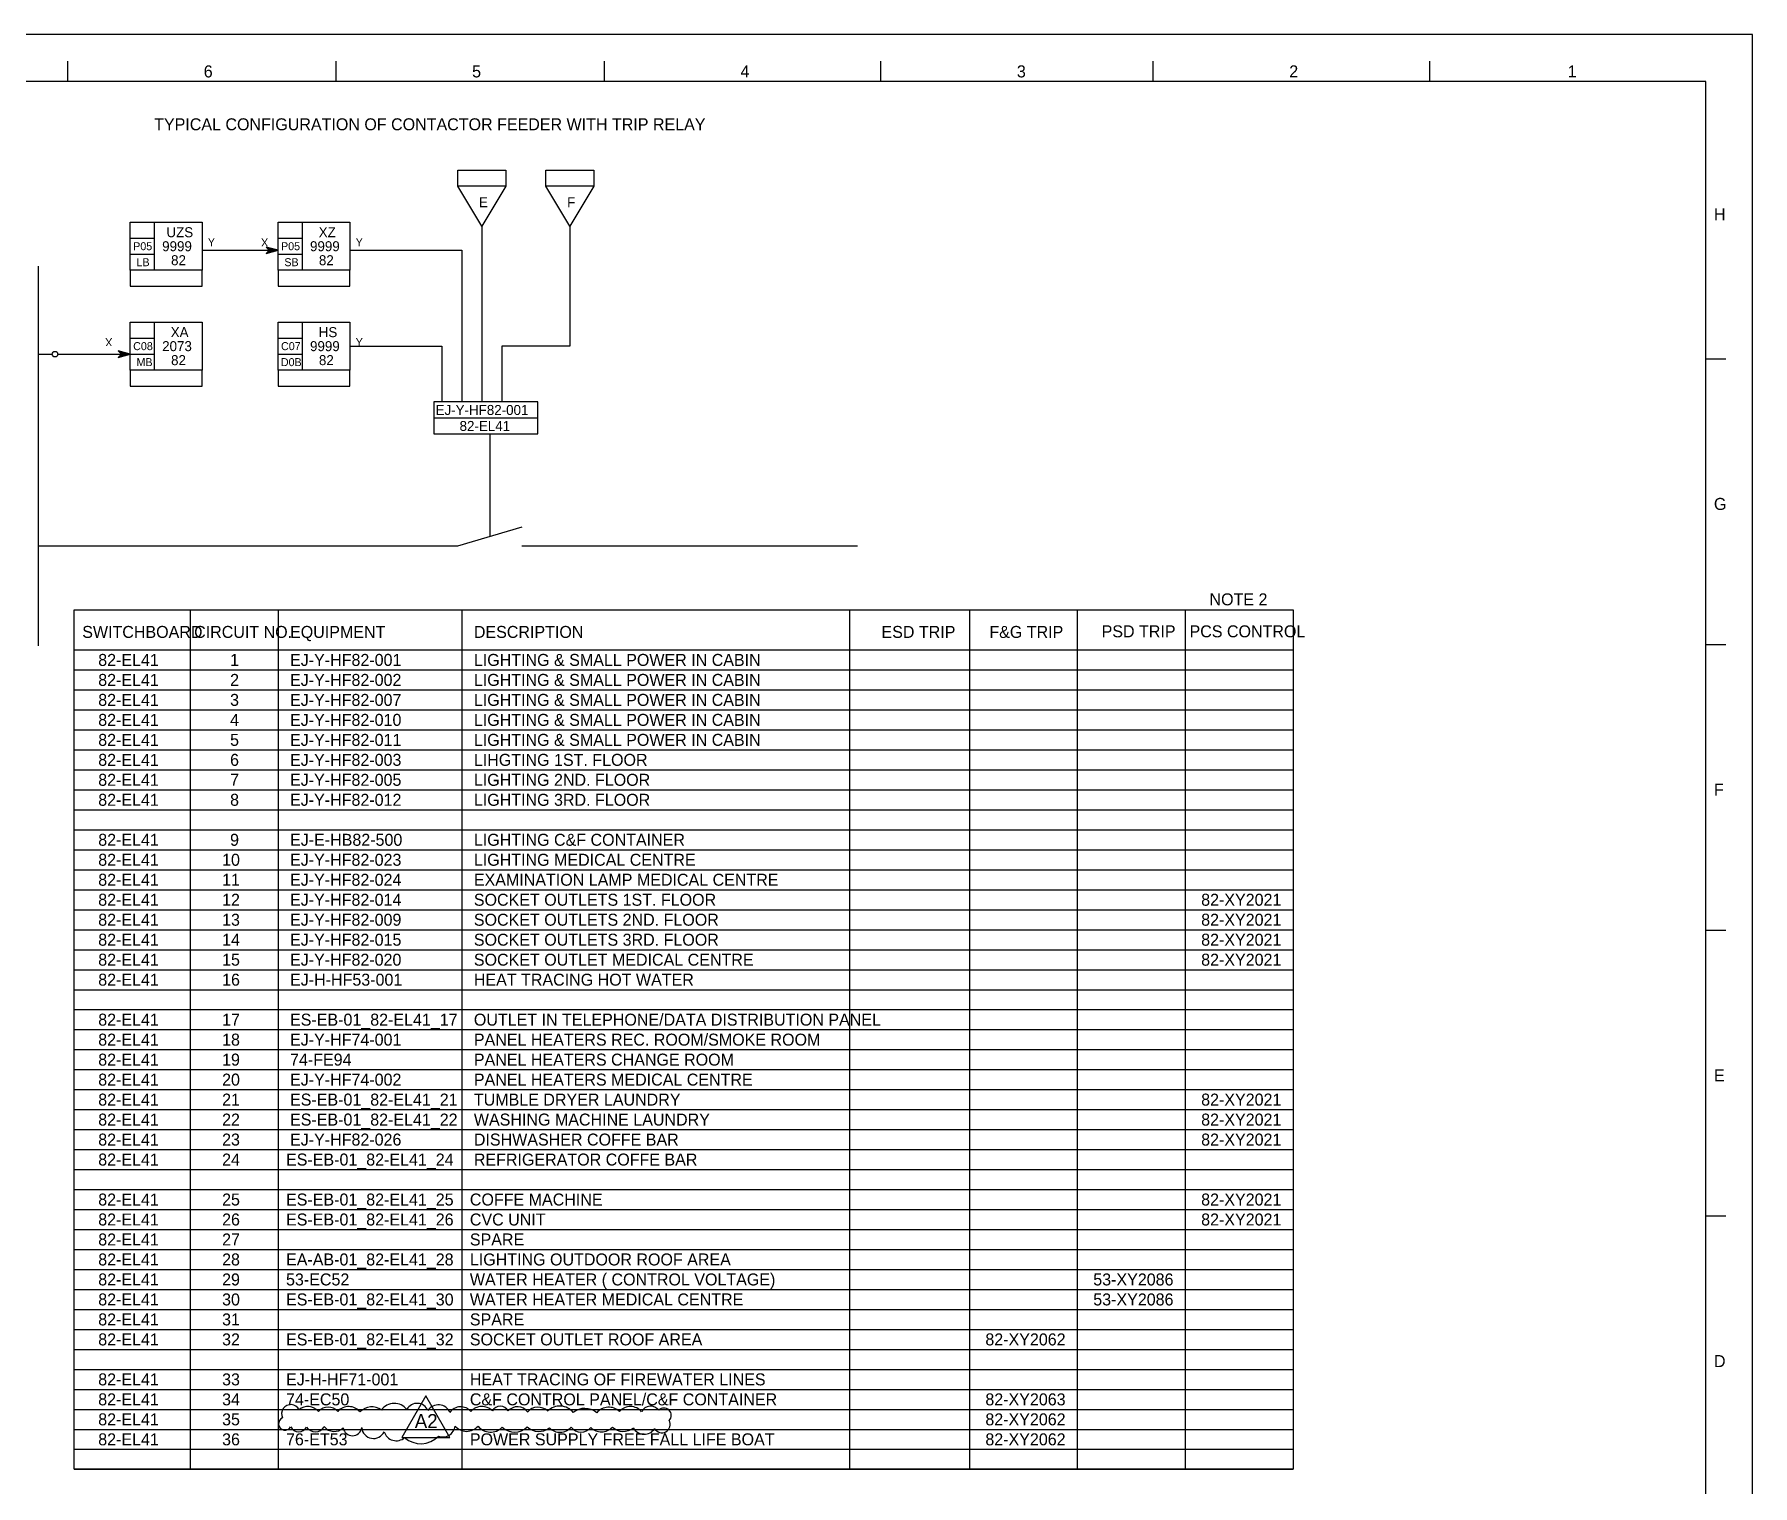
# Model space of a CAD drawing. Extents: x 0 to 841, y 0 to 594.
# Drawn here: x 411 to 841, y 230.9 to 594 of the extents above; entities that cross this region are included whole.
import ezdxf

# ---------------------------------------------------------------- set-up
doc = ezdxf.new("R2010")
doc.units = 0
for name, color, linetype in [('01-LIN-025-A', 7, 'Continuous'), ('09-LIN-050-B', 7, 'Continuous'), ('12-LIN-100-A', 7, 'Continuous'), ('18-LIN-025-SP', 7, 'Continuous'), ('46-', 7, 'Continuous'), ('47-', 7, 'Continuous'), ('48-BOR-018', 7, 'Continuous'), ('50-REV-035-TRNG', 7, 'Continuous'), ('51-REV-035-CLD', 7, 'Continuous'), ('53-FAB-UD', 7, 'Continuous')]:
    doc.layers.add(name, color=color, linetype=linetype)

msp = doc.modelspace()

# ---------------------------------------------------------------- linework, layer by layer
at = {"layer": '01-LIN-025-A'}
for p, q in [((419.3, 587.26), (419.3, 582.23)), ((486.46, 587.26), (486.46, 582.23)), ((553.61, 587.26), (553.61, 582.23)), ((622.78, 587.26), (622.78, 582.23)), ((690.94, 587.26), (690.94, 582.23)), ((760.1, 587.26), (760.1, 582.23)), ((829.26, 582.23), (10.33, 582.23)), ((829.26, 112.01), (829.26, 582.23)), ((453, 540), (472, 540)), ((412, 536), (412, 441)), ((834.27, 512.76), (829.26, 512.76)), ((525, 494), (525, 468.41)), ((517, 466), (533.06, 470.82)), ((412, 466), (517, 466)), ((533, 466), (617, 466)), ((421, 450), (726, 450)), ((421, 235), (421, 450)), ((450, 450), (450, 235)), ((472, 450), (472, 235)), ((518, 450), (518, 235)), ((615, 450), (615, 235)), ((645, 450), (645, 235)), ((672, 450), (672, 235)), ((699, 450), (699, 235)), ((726, 450), (726, 235)), ((421, 440), (726, 440)), ((834.27, 441.28), (829.26, 441.28)), ((421, 435), (726, 435)), ((421, 430), (726, 430)), ((421, 425), (726, 425)), ((421, 420), (726, 420)), ((421, 415), (726, 415)), ((421, 410), (726, 410)), ((421, 405), (726, 405)), ((421, 400), (726, 400)), ((421, 395), (726, 395)), ((421, 390), (726, 390)), ((421, 385), (726, 385)), ((421, 380), (726, 380)), ((421, 375), (726, 375)), ((421, 370), (726, 370)), ((834.27, 369.8), (829.26, 369.8)), ((421, 365), (726, 365)), ((421, 360), (726, 360)), ((421, 355), (726, 355)), ((421, 350), (726, 350)), ((421, 345), (726, 345)), ((421, 340), (726, 340)), ((421, 335), (726, 335)), ((421, 330), (726, 330)), ((421, 325), (726, 325)), ((421, 320), (726, 320)), ((421, 315), (726, 315)), ((421, 310), (726, 310)), ((421, 305), (726, 305)), ((421, 300), (726, 300)), ((834.27, 298.32), (829.26, 298.32)), ((421, 295), (726, 295)), ((421, 290), (726, 290)), ((421, 285), (726, 285)), ((421, 280), (726, 280)), ((421, 275), (726, 275)), ((421, 270), (726, 270)), ((421, 265), (726, 265)), ((421, 260), (726, 260)), ((421, 255), (726, 255)), ((421, 250), (726, 250)), ((421, 245), (726, 245)), ((421, 240), (726, 240)), ((421, 235), (726, 235)), ((726, 235), (421, 235))]:
    msp.add_line(p, q, dxfattribs=at)
at = {"layer": '09-LIN-050-B'}
msp.add_lwpolyline([(0, 0), (841, 0), (841, 594), (0, 594)], close=True, dxfattribs=at)
at = {"layer": '12-LIN-100-A'}
for p, q in [((536.98, 502.05), (510.98, 502.05)), ((510.98, 502.05), (510.98, 494.05)), ((536.98, 494.05), (536.98, 502.05)), ((510.98, 498.05), (536.98, 498.05)), ((510.98, 494.05), (536.98, 494.05))]:
    msp.add_line(p, q, dxfattribs=at)
at = {"layer": '18-LIN-025-SP'}
for p, q in [((523, 546), (523, 502)), ((545, 546), (545, 516)), ((490, 540), (518, 540)), ((518, 540), (518, 502)), ((490, 516), (513, 516)), ((513, 516), (513, 502)), ((545, 516), (528, 516)), ((528, 516), (528, 502)), ((416.9, 514), (435, 514))]:
    msp.add_line(p, q, dxfattribs=at)
at = {"layer": '46-'}
for p, q in [((472, 540), (469, 540.8)), ((469, 540.8), (469.8, 540)), ((469.8, 540), (469, 539.2)), ((469, 539.2), (472, 540)), ((471.6, 540), (469.4, 540.6)), ((469.4, 540.6), (470, 540)), ((470, 540), (469.4, 539.4)), ((469.4, 539.4), (471.6, 540)), ((471.2, 540), (469.8, 540.4)), ((469.8, 540.4), (470.2, 540)), ((470.2, 540), (469.8, 539.6)), ((469.8, 539.6), (471.2, 540)), ((470.8, 540), (470.2, 540.2)), ((470.2, 540.2), (470.4, 540)), ((470.4, 540), (470.2, 539.8)), ((470.2, 539.8), (470.8, 540)), ((435, 514), (432, 514.8)), ((432, 514.8), (432.8, 514)), ((432.8, 514), (432, 513.2)), ((432, 513.2), (435, 514)), ((434.6, 514), (432.4, 514.6)), ((432.4, 514.6), (433, 514)), ((433, 514), (432.4, 513.4)), ((432.4, 513.4), (434.6, 514)), ((434.2, 514), (432.8, 514.4)), ((432.8, 514.4), (433.2, 514)), ((433.2, 514), (432.8, 513.6)), ((432.8, 513.6), (434.2, 514)), ((433.8, 514), (433.2, 514.2)), ((433.2, 514.2), (433.4, 514)), ((433.4, 514), (433.2, 513.8)), ((433.2, 513.8), (433.8, 514))]:
    msp.add_line(p, q, dxfattribs=at)
at = {"layer": '47-'}
msp.add_line((412, 514), (415.5, 514), dxfattribs=at)
msp.add_circle((416.2, 514), 0.7, dxfattribs=at)
at = {"layer": '48-BOR-018'}
for p, q in [((435, 547), (453, 547)), ((435, 535), (435, 547)), ((441, 547), (441, 535)), ((453, 547), (453, 535)), ((472, 547), (490, 547)), ((472, 535), (472, 547)), ((478, 547), (478, 535)), ((490, 547), (490, 535)), ((435, 543), (441, 543)), ((472, 543), (478, 543)), ((435, 539), (441, 539)), ((472, 539), (478, 539)), ((453, 535), (435, 535)), ((435, 535), (435, 531)), ((453, 531), (453, 535)), ((490, 535), (472, 535)), ((472, 535), (472, 531)), ((490, 531), (490, 535)), ((435, 531), (453, 531)), ((472, 531), (490, 531)), ((435, 522), (453, 522)), ((435, 510), (435, 522)), ((441, 522), (441, 510)), ((453, 522), (453, 510)), ((472, 522), (490, 522)), ((472, 510), (472, 522)), ((478, 522), (478, 510)), ((490, 522), (490, 510)), ((435, 518), (441, 518)), ((472, 518), (478, 518)), ((435, 514), (441, 514)), ((472, 514), (478, 514)), ((453, 510), (435, 510)), ((435, 510), (435, 506)), ((453, 506), (453, 510)), ((490, 510), (472, 510)), ((472, 510), (472, 506)), ((490, 506), (490, 510)), ((435, 506), (453, 506)), ((472, 506), (490, 506))]:
    msp.add_line(p, q, dxfattribs=at)
at = {"layer": '50-REV-035-TRNG'}
msp.add_lwpolyline([(503, 243), (515, 243), (509, 253.39)], close=True, dxfattribs=at)
at = {"layer": '51-REV-035-CLD'}
for centre, radius, start, end in [((475.19, 248.89), 2.31, 25.7307, 205.7307), ((479.48, 247.29), 3.42, 40.1444, 130.3283), ((484.53, 247.29), 3.28, 42.0757, 137.9243), ((489.7, 246.97), 3.72, 40.4598, 137.4758), ((495.45, 246.63), 4.01, 53.0876, 136.6186), ((501.11, 247.45), 4.03, 39.0366, 143.6698), ((506.8, 248.58), 2.93, 22.2279, 151.2311), ((512.13, 248.02), 3.11, 23.1588, 147.4009), ((517.69, 247.35), 3.3, 39.1638, 145.1995), ((523.03, 247.05), 3.67, 44.9826, 139.2992), ((527.6, 248.54), 2.26, 27.7684, 150.7812), ((531.91, 247.59), 3.06, 34.9396, 139.0975), ((537.07, 247.01), 3.53, 46.8649, 138.8033), ((542.49, 246.51), 4.31, 38.5141, 134.277), ((548.77, 245.71), 4.53, 49.1221, 129.8985), ((554.77, 246.58), 3.96, 47.1884, 139.8391), ((560.18, 247.07), 3.64, 39.5597, 138.3571), ((565.25, 248.29), 2.51, 36.7272, 154.0262), ((568.56, 248.51), 1.83, 315.5563, 135.5563), ((473.75, 246.41), 1.61, 113.9021, 330.7719), ((477.16, 246.58), 2.21, 205.5427, 333.0069), ((481.31, 247), 2.61, 213.3221, 329.2818), ((486.07, 247.7), 3.23, 218.721, 314.0513), ((490.62, 245.74), 2.34, 189.0657, 352.1798), ((495.88, 245.67), 2.96, 184.868, 334.8827), ((513.22, 246.19), 3.09, 249.0194, 353.1109), ((519.18, 248.32), 3.82, 220.8779, 319.1221), ((525.21, 248.32), 4.02, 218.4379, 315.8373), ((531.17, 248.84), 4.53, 227.0711, 314.7622), ((537.27, 248.71), 4.24, 226.6731, 308.1218), ((542.53, 247.98), 3.71, 224.5903, 319.613), ((547.84, 247.33), 3.04, 215.4701, 322.1675), ((552.9, 248.21), 3.82, 225.7799, 316.342), ((558.38, 248.35), 3.89, 225.6449, 311.082), ((563.65, 246.82), 3.06, 207.2973, 328.3805), ((568.06, 246.22), 2.07, 209.0546, 29.0546), ((501.57, 245.27), 3.13, 195.8896, 312.3681), ((507.72, 247.47), 6.06, 228.1798, 316.5921)]:
    msp.add_arc(centre, radius, start, end, dxfattribs=at)
at = {"layer": '53-FAB-UD'}
for p, q in [((517, 560), (529, 560)), ((517, 556), (517, 560)), ((529, 560), (529, 556)), ((539, 560), (551, 560)), ((539, 556), (539, 560)), ((551, 560), (551, 556)), ((529, 556), (517, 556)), ((523, 546), (517, 556)), ((529, 556), (523, 546)), ((551, 556), (539, 556)), ((545, 546), (539, 556)), ((551, 556), (545, 546))]:
    msp.add_line(p, q, dxfattribs=at)

# ---------------------------------------------------------------- texts
at = {"layer": '01-LIN-025-A'}
for s, height, p in [('6', 3.02, (453.4, 583.23)), ('5', 3.02, (520.56, 583.23)), ('4', 3.02, (587.72, 583.23)), ('3', 3.02, (656.88, 583.23)), ('2', 3.02, (725.04, 583.23)), ('1', 3.02, (794.71, 583.23)), ('TYPICAL CONFIGURATION OF CONTACTOR FEEDER WITH TRIP RELAY', 3, (441, 570)), ('H', 3.02, (831.31, 547.49)), ('G', 3.02, (831.31, 475.01)), ('NOTE 2', 3, (705.09, 451.15)), ('SWITCHBOARD', 3, (423, 443)), ('CIRCUIT NO.', 3, (451, 443)), ('EQUIPMENT', 3, (475, 443)), ('DESCRIPTION', 3, (521, 443)), ('ESD TRIP', 3, (623, 443)), ('F&G TRIP', 3, (650, 443)), ('PSD TRIP', 3, (678.09, 443.15)), ('PCS CONTROL', 3, (700.09, 443.15)), ('82-EL41', 3, (427, 436)), ('1', 3, (460, 436)), ('EJ-Y-HF82-001', 3, (475, 436)), ('LIGHTING & SMALL POWER IN CABIN', 3, (521, 436)), ('82-EL41', 3, (427, 431)), ('2', 3, (460, 431)), ('EJ-Y-HF82-002', 3, (475, 431)), ('LIGHTING & SMALL POWER IN CABIN', 3, (521, 431)), ('82-EL41', 3, (427, 426)), ('3', 3, (460, 426)), ('EJ-Y-HF82-007', 3, (475, 426)), ('LIGHTING & SMALL POWER IN CABIN', 3, (521, 426)), ('82-EL41', 3, (427, 421)), ('4', 3, (460, 421)), ('EJ-Y-HF82-010', 3, (475, 421)), ('LIGHTING & SMALL POWER IN CABIN', 3, (521, 421)), ('82-EL41', 3, (427, 416)), ('5', 3, (460, 416)), ('EJ-Y-HF82-011', 3, (475, 416)), ('LIGHTING & SMALL POWER IN CABIN', 3, (521, 416)), ('82-EL41', 3, (427, 411)), ('6', 3, (460, 411)), ('EJ-Y-HF82-003', 3, (475, 411)), ('LIHGTING 1ST. FLOOR', 3, (521, 411)), ('82-EL41', 3, (427, 406)), ('7', 3, (460, 406)), ('EJ-Y-HF82-005', 3, (475, 406)), ('LIGHTING 2ND. FLOOR', 3, (521, 406)), ('F', 3.02, (831.31, 403.53)), ('82-EL41', 3, (427, 401)), ('8', 3, (460, 401)), ('EJ-Y-HF82-012', 3, (475, 401)), ('LIGHTING 3RD. FLOOR', 3, (521, 401)), ('82-EL41', 3, (427, 391)), ('9', 3, (460, 391)), ('EJ-E-HB82-500', 3, (475, 391)), ('LIGHTING C&F CONTAINER', 3, (521, 391)), ('82-EL41', 3, (427, 386)), ('10', 3, (458, 386)), ('EJ-Y-HF82-023', 3, (475, 386)), ('LIGHTING MEDICAL CENTRE', 3, (521, 386)), ('82-EL41', 3, (427, 381)), ('11', 3, (458, 381)), ('EJ-Y-HF82-024', 3, (475, 381)), ('EXAMINATION LAMP MEDICAL CENTRE', 3, (521, 381)), ('82-EL41', 3, (427, 376)), ('12', 3, (458, 376)), ('EJ-Y-HF82-014', 3, (475, 376)), ('SOCKET OUTLETS 1ST. FLOOR', 3, (521, 376)), ('82-XY2021', 3, (703, 376)), ('82-EL41', 3, (427, 371)), ('13', 3, (458, 371)), ('EJ-Y-HF82-009', 3, (475, 371)), ('SOCKET OUTLETS 2ND. FLOOR', 3, (521, 371)), ('82-XY2021', 3, (703, 371)), ('82-EL41', 3, (427, 366)), ('14', 3, (458, 366)), ('EJ-Y-HF82-015', 3, (475, 366)), ('SOCKET OUTLETS 3RD. FLOOR', 3, (521, 366)), ('82-XY2021', 3, (703, 366)), ('82-EL41', 3, (427, 361)), ('15', 3, (458, 361)), ('EJ-Y-HF82-020', 3, (475, 361)), ('SOCKET OUTLET MEDICAL CENTRE', 3, (521, 361)), ('82-XY2021', 3, (703, 361)), ('82-EL41', 3, (427, 356)), ('16', 3, (458, 356)), ('EJ-H-HF53-001', 3, (475, 356)), ('HEAT TRACING HOT WATER', 3, (521, 356)), ('82-EL41', 3, (427, 346)), ('17', 3, (458, 346)), ('ES-EB-01_82-EL41_17', 3, (475, 346)), ('OUTLET IN TELEPHONE/DATA DISTRIBUTION PANEL', 3, (521, 346)), ('82-EL41', 3, (427, 341)), ('18', 3, (458, 341)), ('EJ-Y-HF74-001', 3, (475, 341)), ('PANEL HEATERS REC. ROOM/SMOKE ROOM', 3, (521, 341)), ('82-EL41', 3, (427, 336)), ('19', 3, (458, 336)), ('74-FE94', 3, (475, 336)), ('PANEL HEATERS CHANGE ROOM', 3, (521, 336)), ('82-EL41', 3, (427, 331)), ('20', 3, (458, 331)), ('EJ-Y-HF74-002', 3, (475, 331)), ('PANEL HEATERS MEDICAL CENTRE', 3, (521, 331)), ('E', 3.02, (831.31, 332.04)), ('82-EL41', 3, (427, 326)), ('21', 3, (458, 326)), ('ES-EB-01_82-EL41_21', 3, (475, 326)), ('TUMBLE DRYER LAUNDRY', 3, (521, 326)), ('82-XY2021', 3, (703, 326)), ('82-EL41', 3, (427, 321)), ('22', 3, (458, 321)), ('ES-EB-01_82-EL41_22', 3, (475, 321)), ('WASHING MACHINE LAUNDRY', 3, (521, 321)), ('82-XY2021', 3, (703, 321)), ('82-EL41', 3, (427, 316)), ('23', 3, (458, 316)), ('EJ-Y-HF82-026', 3, (475, 316)), ('DISHWASHER COFFE BAR', 3, (521, 316)), ('82-XY2021', 3, (703, 316)), ('82-EL41', 3, (427, 311)), ('24', 3, (458, 311)), ('ES-EB-01_82-EL41_24', 3, (474, 311)), ('REFRIGERATOR COFFE BAR', 3, (521, 311)), ('82-EL41', 3, (427, 301)), ('25', 3, (458, 301)), ('ES-EB-01_82-EL41_25', 3, (474, 301)), ('COFFE MACHINE', 3, (520, 301)), ('82-XY2021', 3, (703, 301)), ('82-EL41', 3, (427, 296)), ('26', 3, (458, 296)), ('ES-EB-01_82-EL41_26', 3, (474, 296)), ('CVC UNIT', 3, (520, 296)), ('82-XY2021', 3, (703, 296)), ('82-EL41', 3, (427, 291)), ('27', 3, (458, 291)), ('SPARE', 3, (520, 291)), ('82-EL41', 3, (427, 286)), ('28', 3, (458, 286)), ('EA-AB-01_82-EL41_28', 3, (474, 286)), ('LIGHTING OUTDOOR ROOF AREA', 3, (520, 286)), ('82-EL41', 3, (427, 281)), ('29', 3, (458, 281)), ('53-EC52', 3, (474, 281)), ('WATER HEATER ( CONTROL VOLTAGE)', 3, (520, 281)), ('53-XY2086', 3, (676, 281)), ('82-EL41', 3, (427, 276)), ('30', 3, (458, 276)), ('ES-EB-01_82-EL41_30', 3, (474, 276)), ('WATER HEATER MEDICAL CENTRE', 3, (520, 276)), ('53-XY2086', 3, (676, 276)), ('82-EL41', 3, (427, 271)), ('31', 3, (458, 271)), ('SPARE', 3, (520, 271)), ('82-EL41', 3, (427, 266)), ('32', 3, (458, 266)), ('ES-EB-01_82-EL41_32', 3, (474, 266)), ('SOCKET OUTLET ROOF AREA', 3, (520, 266)), ('82-XY2062', 3, (649, 266)), ('D', 3.02, (831.31, 260.56)), ('82-EL41', 3, (427, 256)), ('33', 3, (458, 256)), ('EJ-H-HF71-001', 3, (474, 256)), ('HEAT TRACING OF FIREWATER LINES', 3, (520, 256)), ('82-EL41', 3, (427, 251)), ('34', 3, (458, 251)), ('74-EC50', 3, (474, 251)), ('C&F CONTROL PANEL/C&F CONTAINER', 3, (520, 251)), ('82-XY2063', 3, (649, 251)), ('82-EL41', 3, (427, 246)), ('35', 3, (458, 246)), ('82-XY2062', 3, (649, 246)), ('82-EL41', 3, (427, 241)), ('36', 3, (458, 241)), ('76-ET53', 3, (474, 241)), ('POWER SUPPLY FREE FALL LIFE BOAT', 3, (520, 241)), ('82-XY2062', 3, (649, 241))]:
    msp.add_text(s, height=height, dxfattribs=at).set_placement(p)
at = {"layer": '12-LIN-100-A'}
for s, p in [('EJ-Y-HF82-001', (511.43, 498.78)), ('82-EL41', (517.43, 494.78))]:
    msp.add_text(s, height=2.5, dxfattribs=at).set_placement(p)
at = {"layer": '50-REV-035-TRNG'}
for s, height, p in [('P05', 2, (435.75, 540)), ('9999', 2.5, (443, 539.75)), ('UZS', 2.5, (444.07, 543.25)), ('Y', 2, (454.43, 541)), ('P05', 2, (472.75, 540)), ('9999', 2.5, (480, 539.75)), ('XZ', 2.5, (482.18, 543.25)), ('Y', 2, (491.43, 541)), ('LB', 2, (436.58, 536)), ('82', 2.5, (445.23, 536.25)), ('SB', 2, (473.58, 536)), ('82', 2.5, (482.23, 536.25)), ('XA', 2.5, (445.14, 518.25)), ('HS', 2.5, (482.18, 518.25)), ('C08', 2, (435.75, 515)), ('2073', 2.5, (443, 514.75)), ('C07', 2, (472.75, 515)), ('9999', 2.5, (480, 514.75)), ('Y', 2, (491.43, 516)), ('MB', 2, (436.58, 511)), ('82', 2.5, (445.23, 511.25)), ('D0B', 2, (472.71, 511)), ('82', 2.5, (482.23, 511.25)), ('A2', 3.5, (506.21, 245.31))]:
    msp.add_text(s, height=height, dxfattribs=at).set_placement(p)
for p in [(469.54, 543), (430.54, 518)]:
    msp.add_text('X', height=2, rotation=180, dxfattribs=at).set_placement(p)
at = {"layer": '53-FAB-UD'}
for s, p in [('E', (522.3, 550.75)), ('F', (544.34, 550.75))]:
    msp.add_text(s, height=2.5, dxfattribs=at).set_placement(p)

doc.saveas('drawing.dxf')
